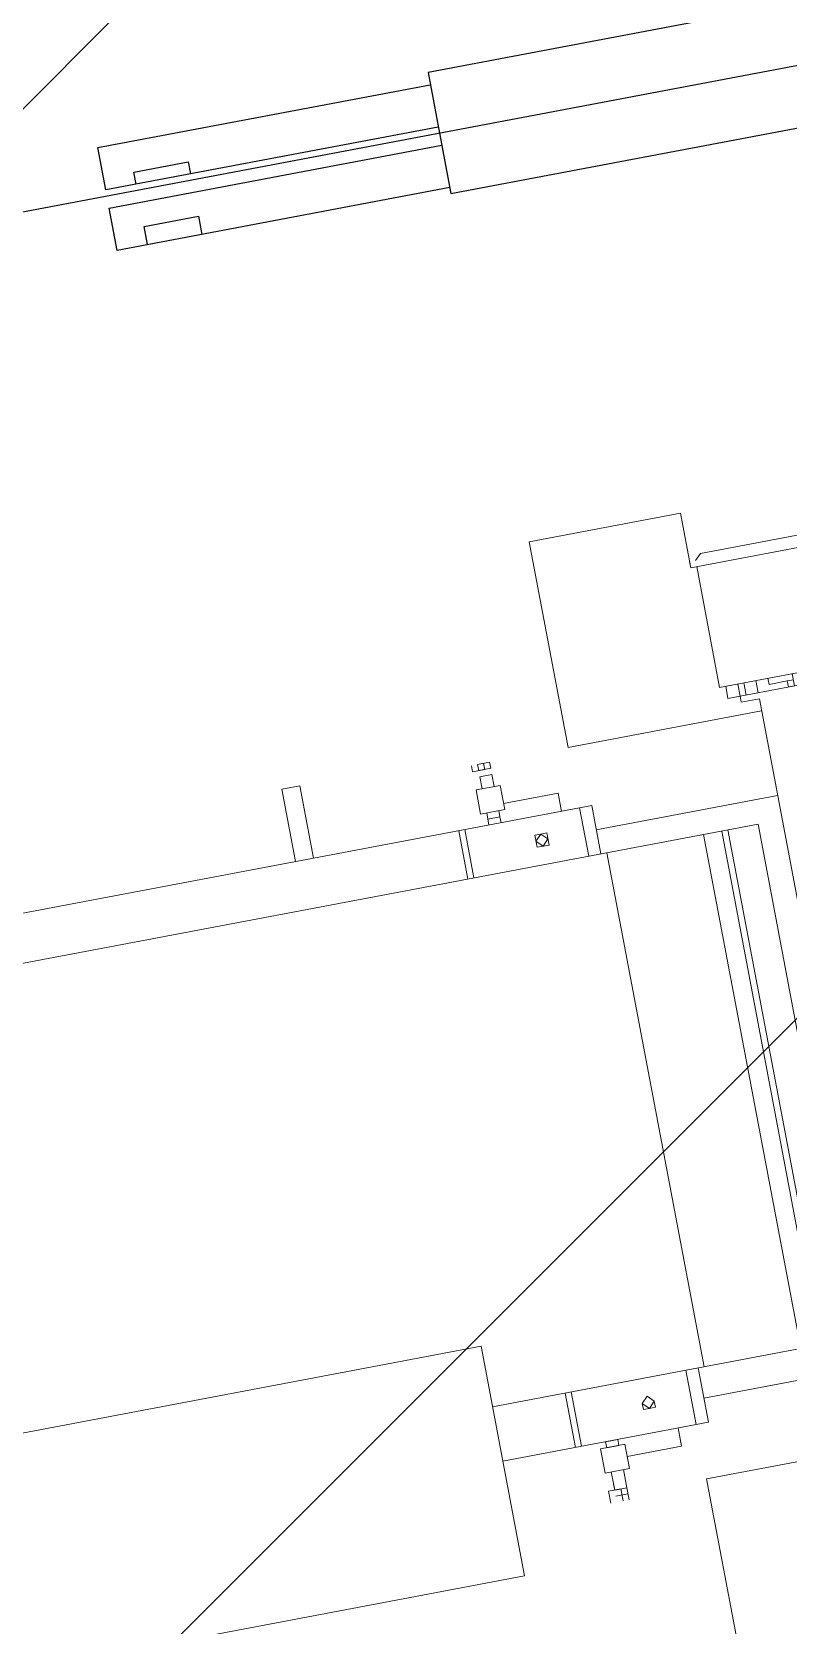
# Model space of a CAD drawing. Extents: x 407440 to 411585, y 6041728 to 6045069.
# Drawn here: x 410363.13 to 410370.18, y 6044244.75 to 6044259.61 of the extents above; entities that cross this region are included whole.
import ezdxf

# ---------------------------------------------------------------- set-up
doc = ezdxf.new("R2010")
doc.units = 0
doc.header["$LTSCALE"] = 5
doc.linetypes.add('foc-TIELINE', pattern=[1.875, 1.25, -0.625])
doc.layers.add('P-PROPOSED-EXISTING-H', color=59, linetype='Continuous')
doc.layers.add('T-TIE', color=201, linetype='foc-TIELINE')

# ---------------------------------------------------------------- blocks, each defined once
blk = doc.blocks.new('P-RIG-877')
at = {"layer": 'T-TIE', "linetype": 'ByBlock', "lineweight": 25}
for points in [[(-1.217, -18.8628), (-1.217, -19.081), (-1.1481, -19.1499), (-1.1481, -19.4254), (-0.5396, -19.4254), (-0.5396, -24.2129), (-0.4248, -24.2129), (-0.31, -24.2129), (-0.31, -19.4254), (0.287, -19.4254), (0.287, -19.1499), (0.3674, -19.081), (0.3674, -18.8628), (2.4339, -18.8628), (2.4339, -19.081), (2.5143, -19.1499), (2.4454, -19.0695), (2.4454, -18.8514), (0.3559, -18.8514), (0.3559, -19.0695), (0.3215, -19.1039)], [(0.287, -19.2302), (0.287, -19.3106), (-0.4248, -19.3106), (-0.4248, -33.0186), (1.5499, -33.0186)], [(-1.1481, -19.3106), (-0.4248, -19.3106), (-0.4248, -33.0186), (-4.0871, -33.0186), (-4.0871, -28.7477)], [(-0.4363, -24.2129), (-0.4363, -24.8443), (-0.5166, -24.8443), (-0.5166, -24.2129)], [(-0.3215, -24.2129), (-0.3215, -24.8443), (-0.4018, -24.8443), (-0.4018, -24.2129)], [(-0.4363, -24.7869), (-0.4592, -24.7869), (-0.4592, -24.6836), (-0.4363, -24.6836)], [(-0.3215, -24.7869), (-0.3559, -24.7869), (-0.3559, -24.6836), (-0.3215, -24.6836)]]:
    blk.add_lwpolyline(points, dxfattribs=at)
at = {"layer": 'T-TIE', "linetype": 'ByBlock', "lineweight": 5}
for points in [[(0.7462, -23.8225), (0.7462, -24.1899), (0.3559, -24.1899), (0.3559, -23.9029), (0.4592, -23.9029), (0.4592, -23.3518), (0.4477, -23.3518), (0.4477, -23.3288), (0.6659, -23.3288), (0.6544, -23.3288), (0.6659, -23.3288), (0.6544, -23.3288), (0.6659, -23.3288)], [(0.4477, -23.8914), (0.4363, -23.8799), (0.4363, -23.3288), (0.4477, -23.3288), (0.4592, -23.3288), (0.4477, -23.3288), (0.4363, -23.3288), (0.4477, -23.3288), (0.4592, -23.3288), (0.4477, -23.3288)], [(0.6774, -23.3288), (0.6888, -23.3288), (0.6888, -23.8914), (0.4592, -23.8914)], [(2.1928, -23.8225), (2.1699, -23.8225), (0.7233, -23.8225), (0.7233, -23.857), (0.7118, -23.857), (0.7118, -23.6962), (0.7233, -23.6962), (0.7118, -23.6962)], [(0.7003, -23.7536), (0.7003, -23.7651), (0.7118, -23.7651), (0.7118, -23.7536), (0.6888, -23.7536)], [(0.6888, -23.7996), (0.7003, -23.7996), (0.7003, -23.7651)], [(0.6888, -23.8225), (0.7118, -23.8225)], [(0.907, -23.8225), (0.907, -24.1669)], [(1.9862, -23.8225), (1.9862, -24.1669)], [(2.4224, -23.9029), (2.5258, -23.9029), (2.5258, -24.1899), (2.1354, -24.1899), (2.1354, -23.8225)], [(0.6888, -23.8455), (0.7118, -23.8455)], [(0.6888, -23.857), (0.7118, -23.857), (0.7118, -23.8799), (0.6888, -23.8799)], [(1.9288, -24.5573), (1.9288, -23.8684), (0.9529, -23.8684), (0.9529, -26.0268), (1.9288, -26.0268), (1.9288, -25.6365)], [(0.4477, -23.9029), (0.4592, -23.9029)], [(1.9288, -23.9258), (0.9529, -23.9258)], [(1.9288, -23.9373), (0.9529, -23.9373)], [(1.9288, -23.9718), (0.9529, -23.9718)], [(0.9529, -24.1669), (0.8611, -24.1669), (0.8611, -26.0039), (0.9529, -26.0039)], [(1.9288, -24.1555), (0.9529, -24.1555)], [(1.9288, -24.1669), (2.0321, -24.1669), (2.0321, -24.5573)], [(0.9529, -24.1899), (0.8611, -24.1899)], [(2.0321, -24.1899), (1.9288, -24.1899)], [(0.8611, -24.2243), (0.8266, -24.2243), (0.8266, -24.3277)], [(2.0321, -24.2243), (2.0665, -24.2243), (2.0665, -24.3277)], [(0.7462, -24.3391), (0.7577, -24.3391)], [(0.7922, -24.3621), (0.7692, -24.3621), (0.7692, -24.3391), (0.7922, -24.3391)], [(0.8381, -24.3391), (0.8496, -24.3391), (0.8611, -24.3391)], [(2.0436, -24.3391), (2.0321, -24.3391)], [(2.0895, -24.3391), (2.1239, -24.3391), (2.1239, -24.3621), (2.0895, -24.3621)], [(2.1125, -24.3621), (2.1239, -24.3621), (2.1239, -24.3391), (2.1469, -24.3391)], [(2.1354, -24.3621), (2.1354, -24.3391)], [(0.7462, -24.3736), (0.7577, -24.3736), (0.7577, -24.3506), (0.7462, -24.3506)], [(0.8381, -24.3621), (0.8611, -24.3621)], [(2.1469, -24.3506), (2.1239, -24.3506), (2.1239, -24.3736), (2.1469, -24.3736)], [(0.9529, -24.408), (0.8611, -24.408)], [(2.0321, -24.408), (1.9288, -24.408)], [(0.9529, -24.4195), (0.8611, -24.4195)], [(2.0321, -24.4195), (1.9288, -24.4195)], [(0.8611, -24.7295), (0.7233, -24.7295), (0.7233, -24.6951), (0.8611, -24.6951)]]:
    blk.add_lwpolyline(points, dxfattribs=at)
for points in [[(0.9185, -24.2703), (0.9185, -24.2588), (0.8955, -24.2588), (0.8955, -24.2703), (0.8955, -24.2817), (0.9185, -24.2817)], [(0.907, -24.2588), (0.8955, -24.2703), (0.907, -24.2817), (0.9185, -24.2703)], [(0.907, -24.2588), (0.8955, -24.2703), (0.907, -24.2817), (0.9185, -24.2703)], [(1.9862, -24.2817), (1.9747, -24.2817), (1.9632, -24.2703), (1.9747, -24.2588), (1.9862, -24.2588), (1.9862, -24.2703)], [(1.9747, -24.2588), (1.9632, -24.2703), (1.9747, -24.2817), (1.9862, -24.2703)], [(1.9747, -24.2588), (1.9632, -24.2703), (1.9747, -24.2817), (1.9862, -24.2703)], [(0.7462, -24.3391), (0.7462, -24.3621), (0.7577, -24.3621), (0.7577, -24.3391)], [(0.7922, -24.3277), (0.7922, -24.3736), (0.8381, -24.3736), (0.8381, -24.3277)], [(0.8496, -24.3391), (0.8496, -24.3621)], [(2.0321, -24.3391), (2.0321, -24.3621), (2.0436, -24.3621), (2.0436, -24.3391)], [(2.0436, -24.3277), (2.0436, -24.3736), (2.0895, -24.3736), (2.0895, -24.3277)]]:
    blk.add_lwpolyline(points, close=True, dxfattribs=at)
at = {"layer": 'T-TIE', "linetype": 'ByBlock', "lineweight": 18}
blk.add_lwpolyline([(2.2502, -24.5573), (1.814, -24.5573), (1.814, -25.6365), (2.2502, -25.6365)], close=True, dxfattribs=at)

msp = doc.modelspace()

# ---------------------------------------------------------------- hatches: boundary and pattern name
at = {"layer": 'P-PROPOSED-EXISTING-H'}
h = msp.add_hatch(dxfattribs=at)
h.set_pattern_fill('ANSI31', color=256, scale=3.498392, style=0)
h.set_pattern_definition([(45, (-102.852, 2739.382), (-7.854113246, 7.854113246), [])])
edge = h.paths.add_edge_path()
edge.add_line((410849.565, 6043843.767), (410381.581, 6043755.258))
edge.add_line((410381.581, 6043755.258), (409934.712, 6043670.743))
edge.add_line((409934.712, 6043670.743), (409814.106, 6044308.44))
edge.add_line((409814.106, 6044308.44), (410263.945, 6044377.375))
edge.add_line((410263.945, 6044377.375), (410794.85, 6044458.734))
edge.add_line((410794.85, 6044458.734), (411169.273, 6044565.411))
edge.add_line((411169.273, 6044565.411), (411290.002, 6043927.065))
edge.add_line((411290.002, 6043927.065), (411039.067, 6043879.607))
edge.add_arc((410922.403, 6043977.554), 152.33, 241.43508, 319.98432, ccw=False)

# ---------------------------------------------------------------- block references
at = {"layer": 'T-TIE', "linetype": 'ByBlock', "xscale": 4.999999999955019, "yscale": 4.999999999955019, "zscale": 4.999999999955019, "rotation": 280.7096999997605}
msp.add_blockref('P-RIG-877', (410486.28, 6044279.077), dxfattribs=at)

doc.saveas('drawing.dxf')
